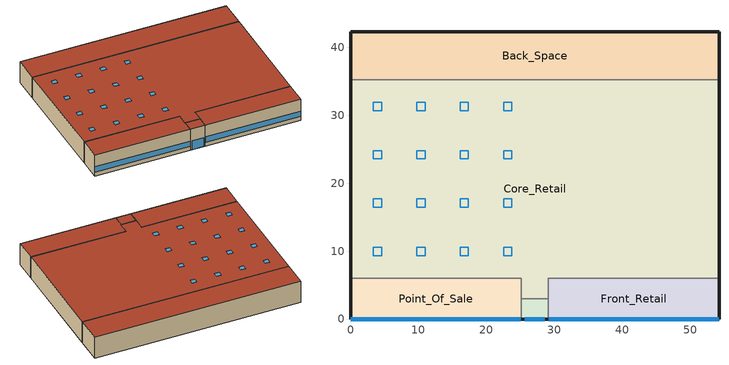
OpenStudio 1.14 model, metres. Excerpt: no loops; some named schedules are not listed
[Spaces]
Core_Retail
 floor ground: 54.27,35.27 54.27,6 29.14,6 29.14,3 25.14,3 25.14,6 0,6 0,35.27 z0
 wall outside: 54.27,6 54.27,35.27 / 0,35.27 0,6 z0:6.1
 wall to Back_Space: 54.27,35.27 0,35.27 z0:6.1
 wall to Front_Entry: 25.14,3 29.14,3 z0:6.1
 wall to Point_Of_Sale: 0,6 25.14,6 25.14,3 z0:6.1
 wall to Front_Retail: 29.14,3 29.14,6 54.27,6 z0:6.1
 roof outside: 29.14,3 29.14,6 54.27,6 54.27,35.27 0,35.27 0,6 25.14,6 25.14,3 z6.1
 skylight: 23.78,16.46 23.78,17.68 22.56,17.68 22.56,16.46 z6.1; 4.57,30.7 4.57,31.92 3.35,31.92 3.35,30.7 z6.1; 4.57,9.35 4.57,10.57 3.35,10.57 3.35,9.35 z6.1; 4.57,16.46 4.57,17.68 3.35,17.68 3.35,16.46 z6.1; 17.37,16.46 17.37,17.68 16.15,17.68 16.15,16.46 z6.1; 17.37,30.7 17.37,31.92 16.15,31.92 16.15,30.7 z6.1; 17.37,23.58 17.37,24.8 16.15,24.8 16.15,23.58 z6.1; 4.57,23.58 4.57,24.8 3.35,24.8 3.35,23.58 z6.1; 17.37,9.35 17.37,10.57 16.15,10.57 16.15,9.35 z6.1; 10.97,23.58 10.97,24.8 9.75,24.8 9.75,23.58 z6.1; 10.97,9.35 10.97,10.57 9.75,10.57 9.75,9.35 z6.1; 23.78,23.58 23.78,24.8 22.56,24.8 22.56,23.58 z6.1; 23.78,30.7 23.78,31.92 22.56,31.92 22.56,30.7 z6.1; 10.97,16.46 10.97,17.68 9.75,17.68 9.75,16.46 z6.1; 23.78,9.35 23.78,10.57 22.56,10.57 22.56,9.35 z6.1; 10.97,30.7 10.97,31.92 9.75,31.92 9.75,30.7 z6.1
Back_Space
 floor ground: 54.27,42.27 54.27,35.27 0,35.27 0,42.27 z0
 wall outside: 54.27,35.27 54.27,42.27 0,42.27 0,35.27 z0:6.1
 roof outside: 54.27,35.27 54.27,42.27 0,42.27 0,35.27 z6.1
Front_Retail
 floor ground: 54.27,6 54.27,0 29.14,0 29.14,6 z0
 wall outside: 29.14,0 54.27,0 54.27,6 z0:6.1
 wall to Front_Entry: 29.14,3 29.14,0 z0:6.1
 window: 29.19,0 54.22,0 z1.14:2.66
 roof outside: 54.27,0 54.27,6 29.14,6 29.14,0 z6.1
Point_Of_Sale
 floor ground: 25.14,6 25.14,0 0,0 0,6 z0
 wall outside: 0,6 0,0 25.14,0 z0:6.1
 wall to Front_Entry: 25.14,0 25.14,3 z0:6.1
 window: 0.05,0 25.09,0 z1.14:2.66
 roof outside: 25.14,0 25.14,6 0,6 0,0 z6.1
Front_Entry
 floor ground: 29.14,3 29.14,0 25.14,0 25.14,3 z0
 wall outside: 25.14,0 29.14,0 z0:6.1
 window: 25.64,0 28.64,0 z0.05:2.66
 roof outside: 29.14,0 29.14,3 25.14,3 25.14,0 z6.1
[Site]
Houston Bush Intercontinental_TX_USA: Latitude {deg}=30; Longitude {deg}=-95.37; Time Zone {hr}=-6; Elevation {m}=29; Terrain=City
[Building]
90.1-2013-RetailStandalone-ASHRAE 169-2A created: 2018-06-08 08:15:57 -0700: North Axis {deg}=0; Default Construction Set=90.1-2013 - Retail - ASHRAE 169-2A; Standards Building Type=RetailStandalone
[Site:GroundTemperature:BuildingSurface]
20.79, 20.75, 20.81, 20.87, 20.95, 23.19, 23.52, 23.59, 23.61, 21.33, 21.02, 20.86
[Site:WaterMainsTemperature]
Calculation Method=Correlation; Annual Average Outdoor Air Temperature {C}=20.3167; Maximum Difference In Monthly Average Outdoor Air Temperatures {deltaC}=17.8
[SizingPeriod:DesignDay] Barometric Pressure {Pa}=100977; Sky Clearness=0; Rain Indicator=0; Snow Indicator=0; Day of Month=21; Daylight Saving Time Indicator=0; Humidity Indicating Type=Wetbulb; Dry-Bulb Temperature Range Modifier Type=DefaultMultipliers
Name | Maximum Dry-Bulb Temperature {C} | Daily Dry-Bulb Temperature Range {deltaC} | Humidity Indicating Conditions at Maximum Dry-Bulb | Wind Speed {m/s} | Wind Direction {deg} | Month | Day Type | Solar Model Indicator | ASHRAE Taub | ASHRAE Taud
Houston Bush Intercontinental Ann Clg .4% Condns DB=>MWB | 36 | 10.1 | 24.8 | 3.5 | 170 | 7 | SummerDesignDay | ASHRAETau | 0.499 | 1.97
Houston Bush Intercontinental Ann Htg 99.6% Condns DB | -1.6 | 0 | -1.6 | 2.8 | 0 | 1 | WinterDesignDay | ASHRAEClearSky
[ClimateZones]
Climate Zone Value 1=2A
[Material:NoMass] Thermal Absorptance=0.9; Solar Absorptance=0.7
Name | Roughness | Thermal Resistance {m2-K/W} | Visible Absorptance
CP02 CARPET PAD | VeryRough | 0.21648 | 0.8
Typical Insulation R-6.78 | Smooth | 1.19347 | 0.7
Typical Carpet Pad | Smooth | 0.21648 | 0.8
Typical Insulation R-4.23 | Smooth | 0.745657 | 0.7
Typical Insulation R-24.52 | Smooth | 4.31889 | 0.7
Typical Insulation R-0.58 | Smooth | 0.101875 | 0.7
Typical Insulation R-1.15 | Smooth | 0.202527 | 0.7
[Material]
Name | Roughness | Thickness {m} | Conductivity {W/m-K} | Density {kg/m3} | Specific Heat {J/kg-K} | Thermal Absorptance | Solar Absorptance | Visible Absorptance
100mm Normalweight concrete floor | MediumSmooth | 0.1016 | 2.31 | 2322 | 832
G01 13mm gypsum board | Smooth | 0.0127 | 0.16 | 800 | 1090 | 0.9 | 0.7 | 0.5
4 in. Normalweight Concrete Floor | MediumRough | 0.1016 | 2.31 | 2322 | 832 | 0.9 | 0.7 | 0.7
1IN Stucco | Smooth | 0.0253 | 0.6918 | 1858 | 837 | 0.9 | 0.7 | 0.92
8IN CONCRETE HW RefBldg | Rough | 0.2032 | 1.311 | 2240 | 836.8 | 0.9 | 0.7 | 0.7
1/2IN Gypsum | Smooth | 0.0127 | 0.16 | 784.9 | 830 | 0.9 | 0.4 | 0.4
Roof Membrane - Highly Reflective | VeryRough | 0.0095 | 0.16 | 1121.29 | 1460 | 0.75 | 0.45 | 0.7
Metal Roof Surface; F08 Metal surface | Smooth | 0.0008 | 45.28 | 7824 | 500 | 0.9 | 0.7 | 0.7
8 in. Normalweight Concrete Floor | MediumRough | 0.2032 | 2.31 | 2322 | 832 | 0.9 | 0.7 | 0.7
8 in. Concrete Block Basement Wall | MediumRough | 0.2032 | 1.326 | 1842 | 912 | 0.9 | 0.7 | 0.7
G05 25mm wood | MediumSmooth | 0.0254 | 0.15 | 608 | 1630 | 0.9 | 0.5 | 0.5
Std Wood 6inch | MediumSmooth | 0.15 | 0.12 | 540 | 1210 | 0.9 | 0.7 | 0.7
[Construction]
Typical Insulated Exterior Mass Floor R-9.35: Typical Insulation R-6.78, 4 in. Normalweight Concrete Floor, Typical Carpet Pad
Typical Insulated Exterior Mass Wall R-6.62: 1IN Stucco, 8IN CONCRETE HW RefBldg, Typical Insulation R-4.23, 1/2IN Gypsum
Typical IEAD Roof - Highly Reflective R-25.64: Roof Membrane - Highly Reflective, Typical Insulation R-24.52, Metal Roof Surface
Typical Interior Floor: 100mm Normalweight concrete floor, CP02 CARPET PAD
Typical Interior Wall: G01 13mm gypsum board, G01 13mm gypsum board
Typical Interior Ceiling: CP02 CARPET PAD, 100mm Normalweight concrete floor
Typical Insulated Carpeted 8in Slab Floor: 8 in. Normalweight Concrete Floor, Typical Carpet Pad
Typical Insulated Basement Mass Wall: 8 in. Concrete Block Basement Wall
U 0.60 SHGC 0.25 Dbl 2.5mm air: Glass_2175_LayerAvg, Gap_1_W_0_0025, Glass_2022F_LayerAvg
Typical Insulated Metal Door R-1.43: F08 Metal surface, Typical Insulation R-0.58
Typical Overhead Door R-2.0: Typical Insulation R-1.15
Window_U_0.65_SHGC_0.35_Skylight_Frame_Width_2.339_in: Glass_2052_LayerAvg, Gap_1_W_0_0024, Glass_2027F_LayerAvg
Typical Interior Window: Clear 3mm
Typical Interior Door; Typical Interior Partition: G05 25mm wood
InteriorFurnishings: Std Wood 6inch
[DefaultConstructionSet]
90.1-2013 - Retail - ASHRAE 169-2A: Default Exterior Surface Constructions=Default Surface Constructions 1; Default Interior Surface Constructions=Default Surface Constructions 2; Default Ground Contact Surface Constructions=Default Surface Constructions 3; Default Exterior SubSurface Constructions=Default Sub Surface Constructions 1; Default Interior SubSurface Constructions=Default Sub Surface Constructions 2; Interior Partition Construction=Typical Interior Partition
[DefaultSurfaceConstructions]
Name | Floor Construction | Wall Construction | Roof Ceiling Construction
Default Surface Constructions 1 | Typical Insulated Exterior Mass Floor R-9.35 | Typical Insulated Exterior Mass Wall R-6.62 | Typical IEAD Roof - Highly Reflective R-25.64
Default Surface Constructions 2 | Typical Interior Floor | Typical Interior Wall | Typical Interior Ceiling
Default Surface Constructions 3 | Typical Insulated Carpeted 8in Slab Floor | Typical Insulated Basement Mass Wall
[DefaultSubSurfaceConstructions]
Name | Fixed Window Construction | Operable Window Construction | Door Construction | Overhead Door Construction | Skylight Construction | Tubular Daylight Dome Construction | Tubular Daylight Diffuser Construction
Default Sub Surface Constructions 1 | U 0.60 SHGC 0.25 Dbl 2.5mm air | U 0.60 SHGC 0.25 Dbl 2.5mm air | Typical Insulated Metal Door R-1.43 | Typical Overhead Door R-2.0 | Window_U_0.65_SHGC_0.35_Skylight_Frame_Width_2.339_in | Typical Interior Window | Typical Interior Window
Default Sub Surface Constructions 2 | Typical Interior Window | Typical Interior Window | Typical Interior Door
[WindowMaterial:Glazing] Optical Data Type=SpectralAverage; Infrared Transmittance at Normal Incidence=0; Back Side Infrared Hemispherical Emissivity=0.84; Dirt Correction Factor for Solar and Visible Transmittance=1; Solar Diffusing=No
Name | Thickness {m} | Solar Transmittance at Normal Incidence | Front Side Solar Reflectance at Normal Incidence | Back Side Solar Reflectance at Normal Incidence | Visible Transmittance at Normal Incidence | Front Side Visible Reflectance at Normal Incidence | Back Side Visible Reflectance at Normal Incidence | Front Side Infrared Hemispherical Emissivity | Conductivity {W/m-K}
Glass_2175_LayerAvg | 0.0086 | 0.167758 | 0.217606 | 0.437978 | 0.416044 | 0.078729 | 0.10654 | 0.84 | 1
Glass_2022F_LayerAvg | 0.0039 | 0.355897 | 0.394095 | 0.265645 | 0.677694 | 0.042734 | 0.05547 | 0.046 | 1
Glass_2052_LayerAvg | 0.00837 | 0.507767 | 0.054228 | 0.0544931 | 0.586833 | 0.05805 | 0.058397 | 0.84 | 1
Glass_2027F_LayerAvg | 0.004 | 0.369744 | 0.470069 | 0.340935 | 0.765222 | 0.0546 | 0.073741 | 0.03675 | 1
Clear 3mm | 0.003 | 0.837 | 0.075 | 0.075 | 0.898 | 0.081 | 0.081 | 0.84 | 0.9
[WindowMaterial:Gas] Gas Type=Air
Name | Thickness {m}
Gap_1_W_0_0025 | 0.0025
Gap_1_W_0_0024 | 0.0024
[Space] Building Story=Building Story 1; Part of Total Floor Area=Yes
Name | Space Type | Thermal Zone
Core_Retail | Retail Core_Retail | Core_Retail ZN
Back_Space | Retail Back_Space | Back_Space ZN
Front_Retail | Retail Front_Retail | Front_Retail ZN
Point_Of_Sale | Retail Point_of_Sale | Point_Of_Sale ZN
Front_Entry | Retail Entry | Front_Entry ZN
[SpaceType] Standards Building Type=Retail
Name | Default Schedule Set | Design Specification Outdoor Air Object | Standards Space Type
Retail Back_Space | Retail Back_Space Schedule Set | Retail Back_Space Ventilation | Back_Space
Retail Entry | Retail Entry Schedule Set | Retail Entry Ventilation | Entry
Retail Point_of_Sale | Retail Point_of_Sale Schedule Set | Retail Point_of_Sale Ventilation | Point_of_Sale
Retail Core_Retail | Retail Core_Retail Schedule Set | Retail Core_Retail Ventilation | Core_Retail
Retail Front_Retail | Retail Front_Retail Schedule Set | Retail Front_Retail Ventilation | Front_Retail
[People:Definition] Number of People Calculation Method=People/Area; People per Space Floor Area {person/m2}=0.161459; Fraction Radiant=0.3
Retail Back_Space People Definition; Retail Core_Retail People Definition; Retail Entry People Definition; Retail Front_Retail People Definition; Retail Point_of_Sale People Definition
[People] Work Efficiency Schedule=Work Efficiency Schedule; Clothing Insulation Schedule=Clothing Schedule; Air Velocity Schedule=Air Velocity Schedule
Name | People Definition | Space or SpaceType
Retail Back_Space People | Retail Back_Space People Definition | Retail Back_Space
Retail Core_Retail People | Retail Core_Retail People Definition | Retail Core_Retail
Retail Entry People | Retail Entry People Definition | Retail Entry
Retail Front_Retail People | Retail Front_Retail People Definition | Retail Front_Retail
Retail Point_of_Sale People | Retail Point_of_Sale People Definition | Retail Point_of_Sale
[Lights:Definition] Design Level Calculation Method=Watts/Area; Fraction Radiant=0.7; Fraction Visible=0.2
Name | Watts per Space Floor Area {W/m2}
Retail Back_Space Lights Definition | 7.56703
Retail Core_Retail Lights Definition; Retail Front_Retail Lights Definition; Retail Point_of_Sale Lights Definition | 15.5
Retail Entry Lights Definition | 9.68752
[Lights] Fraction Replaceable=1
Name | Lights Definition | Space or SpaceType
Retail Back_Space Lights | Retail Back_Space Lights Definition | Retail Back_Space
Retail Core_Retail Lights | Retail Core_Retail Lights Definition | Retail Core_Retail
Retail Entry Lights | Retail Entry Lights Definition | Retail Entry
Retail Front_Retail Lights | Retail Front_Retail Lights Definition | Retail Front_Retail
Retail Point_of_Sale Lights | Retail Point_of_Sale Lights Definition | Retail Point_of_Sale
[ElectricEquipment:Definition] Design Level Calculation Method=Watts/Area; Fraction Radiant=0.5
Name | Watts per Space Floor Area {W/m2}
Retail Back_Space Elec Equip Definition | 8.07293
Retail Core_Retail Elec Equip Definition; Retail Front_Retail Elec Equip Definition | 3.22917
Retail Point_of_Sale Elec Equip Definition | 21.5278
[ElectricEquipment]
Name | Electric Equipment Definition | Space or SpaceType
Retail Back_Space Elec Equip | Retail Back_Space Elec Equip Definition | Retail Back_Space
Retail Core_Retail Elec Equip | Retail Core_Retail Elec Equip Definition | Retail Core_Retail
Retail Front_Retail Elec Equip | Retail Front_Retail Elec Equip Definition | Retail Front_Retail
Retail Point_of_Sale Elec Equip | Retail Point_of_Sale Elec Equip Definition | Retail Point_of_Sale
[DesignSpecification:OutdoorAir] Outdoor Air Method=Sum
Name | Outdoor Air Flow per Person {m3/s-person} | Outdoor Air Flow per Floor Area {m3/s-m2} | Outdoor Air Flow Rate {m3/s} | Outdoor Air Flow Air Changes per Hour {1/hr}
Retail Back_Space Ventilation | 0 | 0.0006096 | 0 | 0
Retail Core_Retail Ventilation; Retail Front_Retail Ventilation; Retail Point_of_Sale Ventilation | 0 | 0.0011811 | 0 | 0
Retail Entry Ventilation | 0.00353961 | 0.0006096
[DefaultScheduleSet] Number of People Schedule=RetailStandalone BLDG_OCC_SCH_2010; People Activity Level Schedule=RetailStandalone ACTIVITY_SCH; Electric Equipment Schedule=RetailStandalone BLDG_EQUIP_SCH_2013; Infiltration Schedule=RetailStandalone INFIL_SCH_PNNL
Name | Lighting Schedule
Retail Back_Space Schedule Set | RetailStandalone BLDG_LIGHT_BACK_SCH_2013
Retail Core_Retail Schedule Set; Retail Point_of_Sale Schedule Set | RetailStandalone BLDG_LIGHT_SCH_2013
Retail Entry Schedule Set | RetailStandalone BLDG_LIGHT_ENTRY_SCH_2013
Retail Front_Retail Schedule Set | RetailStandalone BLDG_LIGHT_FRONT_SCH_2013
[ThermostatSetpoint:DualSetpoint]
Name | Heating Setpoint Temperature Schedule | Cooling Setpoint Temperature Schedule
Retail Core_Retail Thermostat 1 | RetailStandalone HTGSETP_SCH_YES_OPTIMUM | RetailStandalone CLGSETP_SCH_YES_OPTIMUM
Retail Back_Space Thermostat 1; Retail Point_of_Sale Thermostat 1; Retail Front_Retail Thermostat 1 | RetailStandalone HTGSETP_SCH_NO_OPTIMUM | RetailStandalone CLGSETP_SCH_NO_SETBACK
Retail Entry Thermostat 1 | RetailStandalone HTGSETP_SCH_FrontEntry_STD2013 | RetailStandalone FRONT_ENTRY_COOLING
[SpaceInfiltration:DesignFlowRate] Temperature Term Coefficient=0; Velocity Squared Term Coefficient=0
Name | Space or SpaceType | Schedule | Design Flow Rate Calculation Method | Flow per Exterior Surface Area {m3/s-m2} | Constant Term Coefficient | Velocity Term Coefficient | Design Flow Rate {m3/s}
Back_Space Infiltration | Back_Space | RetailStandalone INFIL_SCH_PNNL | Flow/ExteriorArea | 0.000297767 | 0 | 0.224
Core_Retail Infiltration | Core_Retail | RetailStandalone INFIL_SCH_PNNL | Flow/ExteriorArea | 0.000103844 | 0 | 0.224
Front_Entry Infiltration | Front_Entry | RetailStandalone INFIL_SCH_PNNL | Flow/ExteriorArea | 0.000381719 | 0 | 0.224
Front_Retail Infiltration | Front_Retail | RetailStandalone INFIL_SCH_PNNL | Flow/ExteriorArea | 0.000317386 | 0 | 0.224
Point_Of_Sale Infiltration | Point_Of_Sale | RetailStandalone INFIL_SCH_PNNL | Flow/ExteriorArea | 0.000317386 | 0 | 0.224
Entry door Infiltration | Front_Entry | RetailStandalone INFIL_Door_Opening_SCH | Flow/Space |  | 1 | 0 | 1.41867
[InternalMass:Definition]
Internal Mass Definition 1: Construction=InteriorFurnishings; Design Level Calculation Method=SurfaceArea/Area; Surface Area per Space Floor Area=2
[InternalMass] Internal Mass Definition=Internal Mass Definition 1
Name | Space or SpaceType
Back_Space Mass | Back_Space
Core_Retail Mass | Core_Retail
Point_Of_Sale Mass | Point_Of_Sale
Front_Retail Mass | Front_Retail
Front_Entry Mass | Front_Entry
[ThermalZone] Use Ideal Air Loads=No
Core_Retail ZN: Primary Daylighting Control=Core_Retail Daylt Sensor 1; Fraction of Zone Controlled by Primary Daylighting Control=0.25; Secondary Daylighting Control=Core_Retail Daylt Sensor 2; Fraction of Zone Controlled by Secondary Daylighting Control=0.25; Thermostat=Retail Core_Retail Thermostat 1
Back_Space ZN: Thermostat=Retail Back_Space Thermostat 1
Front_Entry ZN: Thermostat=Retail Entry Thermostat 1
Point_Of_Sale ZN: Thermostat=Retail Point_of_Sale Thermostat 1
Front_Retail ZN: Thermostat=Retail Front_Retail Thermostat 1
[Sizing:Zone]
Front_Entry ZN: Zone Cooling Design Supply Air Temperature Input Method=SupplyAirTemperature; Zone Cooling Design Supply Air Temperature {C}=12.8; Zone Cooling Design Supply Air Temperature Difference {deltaC}=11.11; Zone Heating Design Supply Air Temperature Input Method=SupplyAirTemperature; Zone Heating Design Supply Air Temperature {C}=50; Zone Heating Design Supply Air Temperature Difference {deltaC}=11.11; Zone Cooling Design Supply Air Humidity Ratio {kg-H2O/kg-air}=0.008; Zone Heating Design Supply Air Humidity Ratio {kg-H2O/kg-air}=0.008; Cooling Design Air Flow Method=DesignDay; Heating Design Air Flow Method=DesignDay; Account for Dedicated Outdoor Air System=No; Dedicated Outdoor Air System Control Strategy=NeutralSupplyAir; Dedicated Outdoor Air Low Setpoint Temperature for Design {C}=autosize; Dedicated Outdoor Air High Setpoint Temperature for Design {C}=autosize
[Zone equipment]
Front_Entry ZN: Front_Entry ZN UnitHeater
[Fan:ConstantVolume]
Front_Entry ZN UnitHeater Fan: Availability Schedule=VestibuleHeaterAvailSch; Fan Efficiency=0.56225; Pressure Rise {Pa}=622.722; Maximum Flow Rate {m3/s}=AutoSize; Motor Efficiency=0.865
[Coil:Heating:Gas]
Front_Entry ZN UnitHeater Gas Htg Coil: Availability Schedule=VestibuleHeaterAvailSch; Gas Burner Efficiency=0.8; Nominal Capacity {W}=AutoSize; Parasitic Electric Load {W}=0; Parasitic Gas Load {W}=0
[ZoneHVAC:UnitHeater]
Front_Entry ZN UnitHeater: Availability Schedule=RetailStandalone FrontEntry_FanSched; Supply Air Fan=Front_Entry ZN UnitHeater Fan; Maximum Supply Air Flow Rate {m3/s}=autosize; Fan Control Type=OnOff; Heating Coil=Front_Entry ZN UnitHeater Gas Htg Coil; Minimum Hot Water Flow Rate {m3/s}=0; Heating Convergence Tolerance=0.001
[Exterior:Lights:Definition]
Name | Design Level {W}
Occ Sensing Exterior Lights Def | 4365.06
NonDimming Exterior Lights Def | 379.58
[Exterior:Lights] Control Option=AstronomicalClock
Name | Exterior Lights Definition | Schedule
Occ Sensing Exterior Lights Def | Occ Sensing Exterior Lights Def | RetailStandalone Exterior_lighting_schedule_b
NonDimming Exterior Lights Def | NonDimming Exterior Lights Def | RetailStandalone Exterior_lighting_schedule_a
[BuildingStory]
Building Story 1: Nominal Z Coordinate {m}=0
[EnergyManagementSystem:Sensor]
Name | Output Variable or Output Meter Index Key | Output Variable or Output Meter
OATF; OATF_1; OAT; OATF_2; OATF_3; OATVestibule | Environment | Site Outdoor Air Drybulb Temperature
OAWBC; OAWBC_1; OAWBC_2; OAWBC_3 | Environment | Site Outdoor Air Wetbulb Temperature
BackSpaceZNPSZACOASch; CoreRetailZNPSZACOASch; FrontRetailZNPSZACOASch; PointOfSaleZNPSZACOASch | RetailStandalone MinOA_MotorizedDamper_Sched | Schedule Value
BackSpaceZNPSZACOAFlowMass | Node 11 | System Node Mass Flow Rate
Back_Space_ZNTemp | Node 2 | System Node Temperature
BackSpaceZNPSZACSpeedRatio; CoreRetailZNPSZACSpeedRatio; FrontRetailZNPSZACSpeedRatio; PointOfSaleZNPSZACSpeedRatio |  | Coil System Compressor Speed Ratio
CoreRetailZNPSZACOAFlowMass | Node 22 | System Node Mass Flow Rate
Core_Retail_ZNTemp | Node 1 | System Node Temperature
FrontRetailZNPSZACOAFlowMass | Node 44 | System Node Mass Flow Rate
Front_Retail_ZNTemp | Node 5 | System Node Temperature
PointOfSaleZNPSZACOAFlowMass | Node 33 | System Node Mass Flow Rate
Point_Of_Sale_ZNTemp | Node 4 | System Node Temperature
[EnergyManagementSystem:Program]
BackSpaceZNPSZACSetNumberofStages: SET BackSpaceZNPSZACNumberofStages = 2
BackSpaceZNPSZACEconomizerCTRLProg: SET BackSpaceZNPSZACTimestepEconEff = 0.7; SET MaxE = 0.7; SET BackSpaceZNPSZACDATRqd = (BackSpaceZNPSZACDATRqd*1.8)+32; SET OATF = (OATF*1.8)+32; SET OAwbF = (OAWBC*1.8)+32; IF BackSpaceZNPSZACOAFlowMass > (BackSpaceZNPSZACOADesignMass*BackSpaceZNPSZACOASch); SET EconoActive = 1; ELSE; SET EconoActive = 0; ENDIF; SET dTNeeded = 75-BackSpaceZNPSZACDATRqd; SET CoolDesdT = ((98*0.15)+(75*(1-0.15)))-55; SET CoolLoad = dTNeeded/ CoolDesdT; IF CoolLoad > 1; SET CoolLoad = 1; ELSEIF CoolLoad < 0; SET CoolLoad = 0; ENDIF; IF EconoActive == 1; SET Stage = BackSpaceZNPSZACNumberofStages; IF Stage == 2; IF CoolLoad < 0.6; SET BackSpaceZNPSZACTimestepEconEff = MaxE; ELSE; SET ECOEff = 0-2.18919863612305; SET ECOEff = ECOEff+(0-0.674461284910428*CoolLoad); SET ECOEff = ECOEff+(0.000459106275872404*(OATF^2)); SET ECOEff = ECOEff+(0-0.00000484778537945252*(OATF^3)); SET ECOEff = ECOEff+(0.182915713033586*OAwbF); SET ECOEff = ECOEff+(0-0.00382838660261133*(OAwbF^2)); SET ECOEff = ECOEff+(0.0000255567460240583*(OAwbF^3)); SET BackSpaceZNPSZACTimestepEconEff = ECOEff; ENDIF; ELSE; SET ECOEff = 2.36337942464462; SET ECOEff = ECOEff+(0-0.409939515512619*CoolLoad); SET ECOEff = ECOEff+(0-0.0565205596792225*OAwbF); SET ECOEff = ECOEff+(0-0.0000632612294169389*(OATF^2)); SET BackSpaceZNPSZACTimestepEconEff = ECOEff+(0.000571724868775081*(OAwbF^2)); ENDIF; IF BackSpaceZNPSZACTimestepEconEff > MaxE; SET BackSpaceZNPSZACTimestepEconEff = MaxE; ELSEIF BackSpaceZNPSZACTimestepEconEff < (BackSpaceZNPSZACOADesignMass*BackSpaceZNPSZACOASch); SET BackSpaceZNPSZACTimestepEconEff = (BackSpaceZNPSZACOADesignMass*BackSpaceZNPSZACOASch); ENDIF; ENDIF
BackSpaceZNPSZACSetFanPar: IF BackSpaceZNPSZACNumberofStages == 1; Return; ENDIF; SET BackSpaceZNPSZACFanPwrExp = 2.2; SET OAFrac = BackSpaceZNPSZACOAFlowMass/BackSpaceZNPSZACDesignFlowMass; IF  OAFrac < 0.66; SET BackSpaceZNPSZACVenSpeed = 0.66; SET BackSpaceZNPSZACStg1Spd = 0.66; ELSE; SET BackSpaceZNPSZACVenSpeed = OAFrac; SET BackSpaceZNPSZACStg1Spd = OAFrac; ENDIF; SET BackSpaceZNPSZACStg2Spd = 1.0; SET BackSpaceZNPSZACHeatSpeed = 1.0
BackSpaceZNPSZACFanControl: IF BackSpaceZNPSZACNumberofStages == 1; Return; ENDIF; IF BackSpaceZNPSZACHeatingRTF > 0; SET Heating = BackSpaceZNPSZACHeatingRTF; SET Ven = 1-BackSpaceZNPSZACHeatingRTF; SET Eco = 0; SET Stage1 = 0; SET Stage2 = 0; ELSE; SET Heating = 0; SET EcoSpeed = BackSpaceZNPSZACVenSpeed; IF BackSpaceZNPSZACSpeedRatio == 0; IF BackSpaceZNPSZACRTF > 0; SET Stage1 = BackSpaceZNPSZACRTF; SET Stage2 = 0; SET Ven = 1-BackSpaceZNPSZACRTF; SET Eco = 0; IF BackSpaceZNPSZACOAFlowMass > (BackSpaceZNPSZACOADesignMass*BackSpaceZNPSZACOASch); SET BackSpaceZNPSZACStg1Spd = 1.0; ENDIF; ELSE; SET Stage1 = 0; SET Stage2 = 0; IF BackSpaceZNPSZACOAFlowMass > (BackSpaceZNPSZACOADesignMass*BackSpaceZNPSZACOASch); SET Eco = 1.0; SET Ven = 0; SET ExpDAT = BackSpaceZNPSZACDATRqd-(1-BackSpaceZNPSZACVenSpeed)*Back_Space_ZNTemp; SET ExpDAT = ExpDAT/BackSpaceZNPSZACVenSpeed; IF OATF > ExpDAT; SET EcoSpeed = BackSpaceZNPSZACStg2Spd; ENDIF; ELSE; SET Eco = 0; SET Ven = 1.0; ENDIF; ENDIF; ELSE; SET Stage1 = 1-BackSpaceZNPSZACSpeedRatio; SET Stage2 = BackSpaceZNPSZACSpeedRatio; SET Ven = 0; SET Eco = 0; IF BackSpaceZNPSZACOAFlowMass > (BackSpaceZNPSZACOADesignMass*BackSpaceZNPSZACOASch); SET BackSpaceZNPSZACStg1Spd = 1.0; ENDIF; ENDIF; ENDIF; SET FPR = Ven*(BackSpaceZNPSZACVenSpeed ^ BackSpaceZNPSZACFanPwrExp); SET FPR = FPR+Eco*(EcoSpeed^BackSpaceZNPSZACFanPwrExp); SET FPR1 = Stage1*(BackSpaceZNPSZACStg1Spd^BackSpaceZNPSZACFanPwrExp); SET FPR = FPR+FPR1; SET FPR2 = Stage2*(BackSpaceZNPSZACStg2Spd^BackSpaceZNPSZACFanPwrExp); SET FPR = FPR+FPR2; SET FPR3 = Heating*(BackSpaceZNPSZACHeatSpeed^BackSpaceZNPSZACFanPwrExp); SET FanPwrRatio = FPR+ FPR3; SET BackSpaceZNPSZACFanPressure = BackSpaceZNPSZACFanDesignPressure*FanPwrRatio
CoreRetailZNPSZACSetNumberofStages: SET CoreRetailZNPSZACNumberofStages = 2
CoreRetailZNPSZACEconomizerCTRLProg: SET CoreRetailZNPSZACTimestepEconEff = 0.7; SET MaxE = 0.7; SET CoreRetailZNPSZACDATRqd = (CoreRetailZNPSZACDATRqd*1.8)+32; SET OATF = (OATF_1*1.8)+32; SET OAwbF = (OAWBC_1*1.8)+32; IF CoreRetailZNPSZACOAFlowMass > (CoreRetailZNPSZACOADesignMass*CoreRetailZNPSZACOASch); SET EconoActive = 1; ELSE; SET EconoActive = 0; ENDIF; SET dTNeeded = 75-CoreRetailZNPSZACDATRqd; SET CoolDesdT = ((98*0.15)+(75*(1-0.15)))-55; SET CoolLoad = dTNeeded/ CoolDesdT; IF CoolLoad > 1; SET CoolLoad = 1; ELSEIF CoolLoad < 0; SET CoolLoad = 0; ENDIF; IF EconoActive == 1; SET Stage = CoreRetailZNPSZACNumberofStages; IF Stage == 2; IF CoolLoad < 0.6; SET CoreRetailZNPSZACTimestepEconEff = MaxE; ELSE; SET ECOEff = 0-2.18919863612305; SET ECOEff = ECOEff+(0-0.674461284910428*CoolLoad); SET ECOEff = ECOEff+(0.000459106275872404*(OATF^2)); SET ECOEff = ECOEff+(0-0.00000484778537945252*(OATF^3)); SET ECOEff = ECOEff+(0.182915713033586*OAwbF); SET ECOEff = ECOEff+(0-0.00382838660261133*(OAwbF^2)); SET ECOEff = ECOEff+(0.0000255567460240583*(OAwbF^3)); SET CoreRetailZNPSZACTimestepEconEff = ECOEff; ENDIF; ELSE; SET ECOEff = 2.36337942464462; SET ECOEff = ECOEff+(0-0.409939515512619*CoolLoad); SET ECOEff = ECOEff+(0-0.0565205596792225*OAwbF); SET ECOEff = ECOEff+(0-0.0000632612294169389*(OATF^2)); SET CoreRetailZNPSZACTimestepEconEff = ECOEff+(0.000571724868775081*(OAwbF^2)); ENDIF; IF CoreRetailZNPSZACTimestepEconEff > MaxE; SET CoreRetailZNPSZACTimestepEconEff = MaxE; ELSEIF CoreRetailZNPSZACTimestepEconEff < (CoreRetailZNPSZACOADesignMass*CoreRetailZNPSZACOASch); SET CoreRetailZNPSZACTimestepEconEff = (CoreRetailZNPSZACOADesignMass*CoreRetailZNPSZACOASch); ENDIF; ENDIF
CoreRetailZNPSZACSetFanPar: IF CoreRetailZNPSZACNumberofStages == 1; Return; ENDIF; SET CoreRetailZNPSZACFanPwrExp = 2.2; SET OAFrac = CoreRetailZNPSZACOAFlowMass/CoreRetailZNPSZACDesignFlowMass; IF  OAFrac < 0.66; SET CoreRetailZNPSZACVenSpeed = 0.66; SET CoreRetailZNPSZACStg1Spd = 0.66; ELSE; SET CoreRetailZNPSZACVenSpeed = OAFrac; SET CoreRetailZNPSZACStg1Spd = OAFrac; ENDIF; SET CoreRetailZNPSZACStg2Spd = 1.0; SET CoreRetailZNPSZACHeatSpeed = 1.0
CoreRetailZNPSZACFanControl: IF CoreRetailZNPSZACNumberofStages == 1; Return; ENDIF; IF CoreRetailZNPSZACHeatingRTF > 0; SET Heating = CoreRetailZNPSZACHeatingRTF; SET Ven = 1-CoreRetailZNPSZACHeatingRTF; SET Eco = 0; SET Stage1 = 0; SET Stage2 = 0; ELSE; SET Heating = 0; SET EcoSpeed = CoreRetailZNPSZACVenSpeed; IF CoreRetailZNPSZACSpeedRatio == 0; IF CoreRetailZNPSZACRTF > 0; SET Stage1 = CoreRetailZNPSZACRTF; SET Stage2 = 0; SET Ven = 1-CoreRetailZNPSZACRTF; SET Eco = 0; IF CoreRetailZNPSZACOAFlowMass > (CoreRetailZNPSZACOADesignMass*CoreRetailZNPSZACOASch); SET CoreRetailZNPSZACStg1Spd = 1.0; ENDIF; ELSE; SET Stage1 = 0; SET Stage2 = 0; IF CoreRetailZNPSZACOAFlowMass > (CoreRetailZNPSZACOADesignMass*CoreRetailZNPSZACOASch); SET Eco = 1.0; SET Ven = 0; SET ExpDAT = CoreRetailZNPSZACDATRqd-(1-CoreRetailZNPSZACVenSpeed)*Core_Retail_ZNTemp; SET ExpDAT = ExpDAT/CoreRetailZNPSZACVenSpeed; IF OATF_1 > ExpDAT; SET EcoSpeed = CoreRetailZNPSZACStg2Spd; ENDIF; ELSE; SET Eco = 0; SET Ven = 1.0; ENDIF; ENDIF; ELSE; SET Stage1 = 1-CoreRetailZNPSZACSpeedRatio; SET Stage2 = CoreRetailZNPSZACSpeedRatio; SET Ven = 0; SET Eco = 0; IF CoreRetailZNPSZACOAFlowMass > (CoreRetailZNPSZACOADesignMass*CoreRetailZNPSZACOASch); SET CoreRetailZNPSZACStg1Spd = 1.0; ENDIF; ENDIF; ENDIF; SET FPR = Ven*(CoreRetailZNPSZACVenSpeed ^ CoreRetailZNPSZACFanPwrExp); SET FPR = FPR+Eco*(EcoSpeed^CoreRetailZNPSZACFanPwrExp); SET FPR1 = Stage1*(CoreRetailZNPSZACStg1Spd^CoreRetailZNPSZACFanPwrExp); SET FPR = FPR+FPR1; SET FPR2 = Stage2*(CoreRetailZNPSZACStg2Spd^CoreRetailZNPSZACFanPwrExp); SET FPR = FPR+FPR2; SET FPR3 = Heating*(CoreRetailZNPSZACHeatSpeed^CoreRetailZNPSZACFanPwrExp); SET FanPwrRatio = FPR+ FPR3; SET CoreRetailZNPSZACFanPressure = CoreRetailZNPSZACFanDesignPressure*FanPwrRatio
CoreRetailZNPSZACOptimumStartProg0: IF DaylightSavings==0 && DayOfWeek>1 && Hour==5 && OAT<23.9 && OAT>1.7; SET CoreRetailZNPSZACClgSch0 = 29.4; SET CoreRetailZNPSZACHtgSch0 = 15.6; ELSEIF DaylightSavings==0 && DayOfWeek==1 && Hour==7 && OAT<23.9 && OAT>1.7; SET CoreRetailZNPSZACClgSch0 = 29.4; SET CoreRetailZNPSZACHtgSch0 = 15.6; ELSEIF DaylightSavings==1 && DayOfWeek>1 && Hour==4 && OAT<23.9 && OAT>1.7; SET CoreRetailZNPSZACClgSch0 = 29.4; SET CoreRetailZNPSZACHtgSch0 = 15.6; ELSEIF DaylightSavings==1 && DayOfWeek==1 && Hour==6 && OAT<23.9 && OAT>1.7; SET CoreRetailZNPSZACClgSch0 = 29.4; SET CoreRetailZNPSZACHtgSch0 = 15.6; ELSE; SET CoreRetailZNPSZACClgSch0 = NULL; SET CoreRetailZNPSZACHtgSch0 = NULL; ENDIF
FrontRetailZNPSZACSetNumberofStages: SET FrontRetailZNPSZACNumberofStages = 1
FrontRetailZNPSZACEconomizerCTRLProg: SET FrontRetailZNPSZACTimestepEconEff = 0.7; SET MaxE = 0.7; SET FrontRetailZNPSZACDATRqd = (FrontRetailZNPSZACDATRqd*1.8)+32; SET OATF = (OATF_2*1.8)+32; SET OAwbF = (OAWBC_2*1.8)+32; IF FrontRetailZNPSZACOAFlowMass > (FrontRetailZNPSZACOADesignMass*FrontRetailZNPSZACOASch); SET EconoActive = 1; ELSE; SET EconoActive = 0; ENDIF; SET dTNeeded = 75-FrontRetailZNPSZACDATRqd; SET CoolDesdT = ((98*0.15)+(75*(1-0.15)))-55; SET CoolLoad = dTNeeded/ CoolDesdT; IF CoolLoad > 1; SET CoolLoad = 1; ELSEIF CoolLoad < 0; SET CoolLoad = 0; ENDIF; IF EconoActive == 1; SET Stage = FrontRetailZNPSZACNumberofStages; IF Stage == 2; IF CoolLoad < 0.6; SET FrontRetailZNPSZACTimestepEconEff = MaxE; ELSE; SET ECOEff = 0-2.18919863612305; SET ECOEff = ECOEff+(0-0.674461284910428*CoolLoad); SET ECOEff = ECOEff+(0.000459106275872404*(OATF^2)); SET ECOEff = ECOEff+(0-0.00000484778537945252*(OATF^3)); SET ECOEff = ECOEff+(0.182915713033586*OAwbF); SET ECOEff = ECOEff+(0-0.00382838660261133*(OAwbF^2)); SET ECOEff = ECOEff+(0.0000255567460240583*(OAwbF^3)); SET FrontRetailZNPSZACTimestepEconEff = ECOEff; ENDIF; ELSE; SET ECOEff = 2.36337942464462; SET ECOEff = ECOEff+(0-0.409939515512619*CoolLoad); SET ECOEff = ECOEff+(0-0.0565205596792225*OAwbF); SET ECOEff = ECOEff+(0-0.0000632612294169389*(OATF^2)); SET FrontRetailZNPSZACTimestepEconEff = ECOEff+(0.000571724868775081*(OAwbF^2)); ENDIF; IF FrontRetailZNPSZACTimestepEconEff > MaxE; SET FrontRetailZNPSZACTimestepEconEff = MaxE; ELSEIF FrontRetailZNPSZACTimestepEconEff < (FrontRetailZNPSZACOADesignMass*FrontRetailZNPSZACOASch); SET FrontRetailZNPSZACTimestepEconEff = (FrontRetailZNPSZACOADesignMass*FrontRetailZNPSZACOASch); ENDIF; ENDIF
FrontRetailZNPSZACSetFanPar: IF FrontRetailZNPSZACNumberofStages == 1; Return; ENDIF; SET FrontRetailZNPSZACFanPwrExp = 2.2; SET OAFrac = FrontRetailZNPSZACOAFlowMass/FrontRetailZNPSZACDesignFlowMass; IF  OAFrac < 0.66; SET FrontRetailZNPSZACVenSpeed = 0.66; SET FrontRetailZNPSZACStg1Spd = 0.66; ELSE; SET FrontRetailZNPSZACVenSpeed = OAFrac; SET FrontRetailZNPSZACStg1Spd = OAFrac; ENDIF; SET FrontRetailZNPSZACStg2Spd = 1.0; SET FrontRetailZNPSZACHeatSpeed = 1.0
[Daylighting:Control] Space=Core_Retail; Position Y-Coordinate {m}=14.2; Position Z-Coordinate {m}=0; Illuminance Setpoint {lux}=550; Lighting Control Type=Stepped; Minimum Input Power Fraction for Continuous Dimming Control=0.3; Minimum Light Output Fraction for Continuous Dimming Control=0.2; Number of Stepped Control Steps=3; Probability Lighting will be Reset When Needed in Manual Stepped Control=1; Maximum Allowable Discomfort Glare Index=22
Name | Position X-Coordinate {m}
Core_Retail Daylt Sensor 1 | 14.2
Core_Retail Daylt Sensor 2 | 3.4
[Schedule:Ruleset]
Name | Default Day Schedule | Summer Design Day Schedule | Winter Design Day Schedule
Clothing Schedule | Clothing Schedule Default Winter Clothes
Air Velocity Schedule | Air Velocity Schedule Default
Work Efficiency Schedule | Work Efficiency Schedule Default
RetailStandalone BLDG_OCC_SCH_2010 | RetailStandalone BLDG_OCC_SCH_2010 Default | RetailStandalone BLDG_OCC_SCH_2010 Summer Design Day | RetailStandalone BLDG_OCC_SCH_2010 Winter Design Day
RetailStandalone ACTIVITY_SCH | RetailStandalone ACTIVITY_SCH Default | RetailStandalone ACTIVITY_SCH Summer Design Day | RetailStandalone ACTIVITY_SCH Winter Design Day
RetailStandalone BLDG_LIGHT_BACK_SCH_2013 | RetailStandalone BLDG_LIGHT_BACK_SCH_2013 Default | RetailStandalone BLDG_LIGHT_BACK_SCH_2013 Summer Design Day | RetailStandalone BLDG_LIGHT_BACK_SCH_2013 Winter Design Day
RetailStandalone BLDG_EQUIP_SCH_2013 | RetailStandalone BLDG_EQUIP_SCH_2013 Default | RetailStandalone BLDG_EQUIP_SCH_2013 Summer Design Day | RetailStandalone BLDG_EQUIP_SCH_2013 Winter Design Day
RetailStandalone INFIL_SCH_PNNL | RetailStandalone INFIL_SCH_PNNL Default | RetailStandalone INFIL_SCH_PNNL Summer Design Day | RetailStandalone INFIL_SCH_PNNL Winter Design Day
RetailStandalone HTGSETP_SCH_NO_OPTIMUM | RetailStandalone HTGSETP_SCH_NO_OPTIMUM Default | RetailStandalone HTGSETP_SCH_NO_OPTIMUM Summer Design Day | RetailStandalone HTGSETP_SCH_NO_OPTIMUM Winter Design Day
RetailStandalone CLGSETP_SCH_NO_SETBACK | RetailStandalone CLGSETP_SCH_NO_SETBACK Default | RetailStandalone CLGSETP_SCH_NO_SETBACK Summer Design Day | RetailStandalone CLGSETP_SCH_NO_SETBACK Winter Design Day
RetailStandalone BLDG_LIGHT_SCH_2013 | RetailStandalone BLDG_LIGHT_SCH_2013 Default | RetailStandalone BLDG_LIGHT_SCH_2013 Summer Design Day | RetailStandalone BLDG_LIGHT_SCH_2013 Winter Design Day
RetailStandalone HTGSETP_SCH_YES_OPTIMUM | RetailStandalone HTGSETP_SCH_YES_OPTIMUM Default | RetailStandalone HTGSETP_SCH_YES_OPTIMUM Summer Design Day | RetailStandalone HTGSETP_SCH_YES_OPTIMUM Winter Design Day
RetailStandalone CLGSETP_SCH_YES_OPTIMUM | RetailStandalone CLGSETP_SCH_YES_OPTIMUM Default | RetailStandalone CLGSETP_SCH_YES_OPTIMUM Summer Design Day | RetailStandalone CLGSETP_SCH_YES_OPTIMUM Winter Design Day
RetailStandalone BLDG_LIGHT_ENTRY_SCH_2013 | RetailStandalone BLDG_LIGHT_ENTRY_SCH_2013 Default | RetailStandalone BLDG_LIGHT_ENTRY_SCH_2013 Summer Design Day | RetailStandalone BLDG_LIGHT_ENTRY_SCH_2013 Winter Design Day
RetailStandalone HTGSETP_SCH_FrontEntry_STD2013 | RetailStandalone HTGSETP_SCH_FrontEntry_STD2013 Default | RetailStandalone HTGSETP_SCH_FrontEntry_STD2013 Summer Design Day | RetailStandalone HTGSETP_SCH_FrontEntry_STD2013 Winter Design Day
RetailStandalone FRONT_ENTRY_COOLING | RetailStandalone FRONT_ENTRY_COOLING Default | RetailStandalone FRONT_ENTRY_COOLING Summer Design Day | RetailStandalone FRONT_ENTRY_COOLING Winter Design Day
RetailStandalone BLDG_LIGHT_FRONT_SCH_2013 | RetailStandalone BLDG_LIGHT_FRONT_SCH_2013 Default | RetailStandalone BLDG_LIGHT_FRONT_SCH_2013 Summer Design Day | RetailStandalone BLDG_LIGHT_FRONT_SCH_2013 Winter Design Day
RetailStandalone INFIL_Door_Opening_SCH | RetailStandalone INFIL_Door_Opening_SCH Default | RetailStandalone INFIL_Door_Opening_SCH Summer Design Day | RetailStandalone INFIL_Door_Opening_SCH Winter Design Day
RetailStandalone Exterior_lighting_schedule_b | RetailStandalone Exterior_lighting_schedule_b Default | RetailStandalone Exterior_lighting_schedule_b Summer Design Day | RetailStandalone Exterior_lighting_schedule_b Winter Design Day
RetailStandalone Exterior_lighting_schedule_a | RetailStandalone Exterior_lighting_schedule_a Default | RetailStandalone Exterior_lighting_schedule_a Summer Design Day | RetailStandalone Exterior_lighting_schedule_a Winter Design Day
[Schedule:Day]
Clothing Schedule Default Winter Clothes; RetailStandalone BLDG_OCC_SCH_2010 Summer Design Day; RetailStandalone BLDG_LIGHT_BACK_SCH_2013 Summer Design Day; RetailStandalone BLDG_EQUIP_SCH_2013 Summer Design Day; RetailStandalone BLDG_LIGHT_SCH_2013 Summer Design Day; RetailStandalone BLDG_LIGHT_ENTRY_SCH_2013 Summer Design Day; RetailStandalone BLDG_LIGHT_FRONT_SCH_2013 Summer Design Day: 24, 0, 1
Clothing Schedule Summer Clothes: 24, 0, 0.5
Air Velocity Schedule Default: 24, 0, 0.2
Work Efficiency Schedule Default; RetailStandalone BLDG_OCC_SCH_2010 Winter Design Day; RetailStandalone BLDG_LIGHT_BACK_SCH_2013 Winter Design Day; RetailStandalone BLDG_EQUIP_SCH_2013 Winter Design Day; RetailStandalone BLDG_LIGHT_SCH_2013 Winter Design Day; RetailStandalone BLDG_LIGHT_ENTRY_SCH_2013 Winter Design Day; RetailStandalone BLDG_LIGHT_FRONT_SCH_2013 Winter Design Day: 24, 0, 0
RetailStandalone BLDG_OCC_SCH_2010 Default: 9, 0, 0, 10, 0, 0.1, 12, 0, 0.2, 17, 0, 0.4, 18, 0, 0.2, 19, 0, 0.1, 24, 0, 0
RetailStandalone BLDG_OCC_SCH_2010 Sat Day: 7, 0, 0, 8, 0, 0.1, 9, 0, 0.2, 10, 0, 0.5, 11, 0, 0.6, 17, 0, 0.8, 18, 0, 0.6, 21, 0, 0.2, 22, 0, 0.1, 24, 0, 0
RetailStandalone BLDG_OCC_SCH_2010 Wkdy Day: 7, 0, 0, 8, 0, 0.1, 9, 0, 0.2, 11, 0, 0.5, 15, 0, 0.7, 16, 0, 0.8, 17, 0, 0.7, 19, 0, 0.5, 21, 0, 0.3, 24, 0, 0
RetailStandalone ACTIVITY_SCH Default; RetailStandalone ACTIVITY_SCH Winter Design Day; RetailStandalone ACTIVITY_SCH Summer Design Day: 24, 0, 120
RetailStandalone BLDG_LIGHT_BACK_SCH_2013 Default: 9, 0, 0.05, 10, 0, 0.0782046, 12, 0, 0.312819, 17, 0, 0.469228, 18, 0, 0.312819, 19, 0, 0.156409, 24, 0, 0.05
RetailStandalone BLDG_LIGHT_BACK_SCH_2013 Sat Day: 7, 0, 0.05, 8, 0, 0.0782046, 9, 0, 0.234614, 10, 0, 0.469228, 18, 0, 0.703842, 19, 0, 0.391023, 21, 0, 0.234614, 22, 0, 0.0782046, 24, 0, 0.05
RetailStandalone BLDG_LIGHT_BACK_SCH_2013 Wkdy Day: 7, 0, 0.05, 8, 0, 0.156409, 9, 0, 0.312819, 18, 0, 0.703842, 21, 0, 0.391023, 22, 0, 0.2, 24, 0, 0.05
RetailStandalone BLDG_EQUIP_SCH_2013 Default: 9, 0, 0.148029, 10, 0, 0.29916, 12, 0, 0.59832, 17, 0, 0.797761, 18, 0, 0.59832, 19, 0, 0.39888, 24, 0, 0.148029
RetailStandalone BLDG_EQUIP_SCH_2013 Sat Day: 7, 0, 0.148029, 8, 0, 0.29916, 9, 0, 0.4986, 10, 0, 0.797761, 18, 0, 0.897481, 19, 0, 0.698041, 21, 0, 0.4986, 22, 0, 0.29916, 24, 0, 0.148029
RetailStandalone BLDG_EQUIP_SCH_2013 Wkdy Day: 7, 0, 0.197373, 8, 0, 0.39888, 9, 0, 0.59832, 19, 0, 0.897481, 21, 0, 0.698041, 24, 0, 0.197373
RetailStandalone INFIL_SCH_PNNL Default: 8, 0, 1, 19, 0, 0.25, 24, 0, 1
RetailStandalone INFIL_SCH_PNNL Summer Design Day; RetailStandalone INFIL_SCH_PNNL SmrDsn|Wkdy Day: 6, 0, 1, 21, 0, 0.25, 24, 0, 1
RetailStandalone INFIL_SCH_PNNL Winter Design Day; RetailStandalone INFIL_SCH_PNNL WntrDsn|Sat Day: 6, 0, 1, 22, 0, 0.25, 24, 0, 1
RetailStandalone HTGSETP_SCH_NO_OPTIMUM Default: 7, 0, 15.56, 19, 0, 21.11, 24, 0, 15.56
RetailStandalone HTGSETP_SCH_NO_OPTIMUM Sat Day: 5, 0, 15.56, 22, 0, 21.11, 24, 0, 15.56
RetailStandalone HTGSETP_SCH_NO_OPTIMUM Summer Design Day; RetailStandalone HTGSETP_SCH_YES_OPTIMUM Summer Design Day; RetailStandalone HTGSETP_SCH_FrontEntry_STD2013 Summer Design Day: 24, 0, 15.56
RetailStandalone HTGSETP_SCH_NO_OPTIMUM Wkdy Day: 5, 0, 15.56, 21, 0, 21.11, 24, 0, 15.56
RetailStandalone HTGSETP_SCH_NO_OPTIMUM Winter Design Day; RetailStandalone HTGSETP_SCH_YES_OPTIMUM Winter Design Day: 6, 0, 15.56, 7, 0, 18.33, 21, 0, 21.11, 24, 0, 15.56
RetailStandalone CLGSETP_SCH_NO_SETBACK Default; RetailStandalone CLGSETP_SCH_NO_SETBACK Default|Sat|Wkdy Day: 24, 0, 23.89
RetailStandalone CLGSETP_SCH_NO_SETBACK Summer Design Day; RetailStandalone CLGSETP_SCH_YES_OPTIMUM Summer Design Day: 6, 0, 29.44, 7, 0, 26.67, 21, 0, 23.89, 24, 0, 29.44
RetailStandalone CLGSETP_SCH_NO_SETBACK Winter Design Day; RetailStandalone CLGSETP_SCH_YES_OPTIMUM Winter Design Day: 24, 0, 29.44
RetailStandalone BLDG_LIGHT_SCH_2013 Default: 9, 0, 0.05, 10, 0, 0.1, 12, 0, 0.4, 17, 0, 0.6, 18, 0, 0.4, 19, 0, 0.2, 24, 0, 0.05
RetailStandalone BLDG_LIGHT_SCH_2013 Sat Day: 7, 0, 0.05, 8, 0, 0.1, 9, 0, 0.3, 10, 0, 0.6, 18, 0, 0.9, 19, 0, 0.5, 21, 0, 0.3, 22, 0, 0.1, 24, 0, 0.05
RetailStandalone BLDG_LIGHT_SCH_2013 Wkdy Day: 7, 0, 0.05, 8, 0, 0.2, 9, 0, 0.4, 18, 0, 0.9, 21, 0, 0.5, 22, 0, 0.2, 24, 0, 0.05
RetailStandalone HTGSETP_SCH_YES_OPTIMUM Default: 7, 0, 15.56, 8, 0, 17.8, 9, 0, 20, 19, 0, 21.11, 24, 0, 15.56
RetailStandalone HTGSETP_SCH_YES_OPTIMUM Sat Day: 5, 0, 15.56, 6, 0, 17.8, 7, 0, 20, 22, 0, 21.11, 24, 0, 15.56
RetailStandalone HTGSETP_SCH_YES_OPTIMUM Wkdy Day: 5, 0, 15.56, 6, 0, 17.8, 7, 0, 20, 21, 0, 21.11, 24, 0, 15.56
RetailStandalone CLGSETP_SCH_YES_OPTIMUM Default: 7, 0, 29.44, 8, 0, 27.8, 9, 0, 25.6, 19, 0, 23.89, 24, 0, 29.44
RetailStandalone CLGSETP_SCH_YES_OPTIMUM Sat Day: 5, 0, 29.44, 6, 0, 27.8, 7, 0, 25.6, 22, 0, 23.89, 24, 0, 29.44
RetailStandalone CLGSETP_SCH_YES_OPTIMUM Wkdy Day: 5, 0, 29.44, 6, 0, 27.8, 7, 0, 25.6, 21, 0, 23.89, 24, 0, 29.44
RetailStandalone BLDG_LIGHT_ENTRY_SCH_2013 Default: 9, 0, 0.05, 10, 0, 0.082, 12, 0, 0.328, 17, 0, 0.492, 18, 0, 0.328, 19, 0, 0.164, 24, 0, 0.05
RetailStandalone BLDG_LIGHT_ENTRY_SCH_2013 Sat Day: 7, 0, 0.05, 8, 0, 0.082, 9, 0, 0.246, 10, 0, 0.492, 18, 0, 0.738, 19, 0, 0.41, 21, 0, 0.246, 22, 0, 0.082, 24, 0, 0.05
RetailStandalone BLDG_LIGHT_ENTRY_SCH_2013 Wkdy Day: 7, 0, 0.05, 8, 0, 0.164, 9, 0, 0.328, 18, 0, 0.738, 21, 0, 0.41, 22, 0, 0.2, 24, 0, 0.05
RetailStandalone HTGSETP_SCH_FrontEntry_STD2013 Default: 8, 0, 15.56, 19, 0, 16, 24, 0, 15.56
RetailStandalone HTGSETP_SCH_FrontEntry_STD2013 Sat Day: 6, 0, 15.56, 22, 0, 16, 24, 0, 15.56
RetailStandalone HTGSETP_SCH_FrontEntry_STD2013 Winter Design Day; RetailStandalone HTGSETP_SCH_FrontEntry_STD2013 WntrDsn|Wkdy Day: 6, 0, 15.56, 21, 0, 16, 24, 0, 15.56
RetailStandalone FRONT_ENTRY_COOLING Default; RetailStandalone FRONT_ENTRY_COOLING Winter Design Day; RetailStandalone FRONT_ENTRY_COOLING Summer Design Day: 24, 0, 100
RetailStandalone BLDG_LIGHT_FRONT_SCH_2013 Default: 9, 0, 0.05, 10, 0, 0.09682, 12, 0, 0.38728, 17, 0, 0.58092, 18, 0, 0.38728, 19, 0, 0.19364, 24, 0, 0.05
RetailStandalone BLDG_LIGHT_FRONT_SCH_2013 Sat Day: 7, 0, 0.05, 8, 0, 0.09682, 9, 0, 0.29046, 10, 0, 0.58092, 18, 0, 0.87138, 19, 0, 0.4841, 21, 0, 0.29046, 22, 0, 0.09682, 24, 0, 0.05
RetailStandalone BLDG_LIGHT_FRONT_SCH_2013 Wkdy Day: 7, 0, 0.05, 8, 0, 0.19364, 9, 0, 0.38728, 18, 0, 0.87138, 21, 0, 0.4841, 22, 0, 0.2, 24, 0, 0.05
RetailStandalone INFIL_Door_Opening_SCH Default; RetailStandalone INFIL_Door_Opening_SCH Winter Design Day; RetailStandalone INFIL_Door_Opening_SCH Summer Design Day: 8, 0, 0, 12, 0, 0.144, 18, 0, 1, 20, 0, 0.144, 24, 0, 0
RetailStandalone Exterior_lighting_schedule_b Default; RetailStandalone Exterior_lighting_schedule_b Winter Design Day; RetailStandalone Exterior_lighting_schedule_b Summer Design Day: 6, 0, 0.7, 24, 0, 1
RetailStandalone Exterior_lighting_schedule_a Default; RetailStandalone Exterior_lighting_schedule_a Winter Design Day; RetailStandalone Exterior_lighting_schedule_a Summer Design Day: 6, 0, 0, 24, 0, 1
[Schedule:Rule] Date Specification Type=DateRange; Start Day=1
Name | Schedule Ruleset | Rule Order | Day Schedule | Start Month | End Month | End Day | Apply Saturday | Apply Monday | Apply Tuesday | Apply Wednesday | Apply Thursday | Apply Friday
Schedule Rule 1 | Clothing Schedule | 0 | Clothing Schedule Summer Clothes | 5 | 9 | 30
Schedule Rule 2 | RetailStandalone BLDG_OCC_SCH_2010 | 1 | RetailStandalone BLDG_OCC_SCH_2010 Sat Day | 1 | 12 | 31 | Yes
Schedule Rule 3 | RetailStandalone BLDG_OCC_SCH_2010 | 0 | RetailStandalone BLDG_OCC_SCH_2010 Wkdy Day | 1 | 12 | 31 |  | Yes | Yes | Yes | Yes | Yes
Schedule Rule 4 | RetailStandalone BLDG_LIGHT_BACK_SCH_2013 | 1 | RetailStandalone BLDG_LIGHT_BACK_SCH_2013 Sat Day | 1 | 12 | 31 | Yes
Schedule Rule 5 | RetailStandalone BLDG_LIGHT_BACK_SCH_2013 | 0 | RetailStandalone BLDG_LIGHT_BACK_SCH_2013 Wkdy Day | 1 | 12 | 31 |  | Yes | Yes | Yes | Yes | Yes
Schedule Rule 6 | RetailStandalone BLDG_EQUIP_SCH_2013 | 1 | RetailStandalone BLDG_EQUIP_SCH_2013 Sat Day | 1 | 12 | 31 | Yes
Schedule Rule 7 | RetailStandalone BLDG_EQUIP_SCH_2013 | 0 | RetailStandalone BLDG_EQUIP_SCH_2013 Wkdy Day | 1 | 12 | 31 |  | Yes | Yes | Yes | Yes | Yes
Schedule Rule 8 | RetailStandalone INFIL_SCH_PNNL | 1 | RetailStandalone INFIL_SCH_PNNL SmrDsn|Wkdy Day | 1 | 12 | 31 |  | Yes | Yes | Yes | Yes | Yes
Schedule Rule 9 | RetailStandalone INFIL_SCH_PNNL | 0 | RetailStandalone INFIL_SCH_PNNL WntrDsn|Sat Day | 1 | 12 | 31 | Yes
Schedule Rule 10 | RetailStandalone HTGSETP_SCH_NO_OPTIMUM | 1 | RetailStandalone HTGSETP_SCH_NO_OPTIMUM Sat Day | 1 | 12 | 31 | Yes
Schedule Rule 11 | RetailStandalone HTGSETP_SCH_NO_OPTIMUM | 0 | RetailStandalone HTGSETP_SCH_NO_OPTIMUM Wkdy Day | 1 | 12 | 31 |  | Yes | Yes | Yes | Yes | Yes
Schedule Rule 12 | RetailStandalone CLGSETP_SCH_NO_SETBACK | 0 | RetailStandalone CLGSETP_SCH_NO_SETBACK Default|Sat|Wkdy Day | 1 | 12 | 31 | Yes | Yes | Yes | Yes | Yes | Yes
Schedule Rule 13 | RetailStandalone BLDG_LIGHT_SCH_2013 | 1 | RetailStandalone BLDG_LIGHT_SCH_2013 Sat Day | 1 | 12 | 31 | Yes
Schedule Rule 14 | RetailStandalone BLDG_LIGHT_SCH_2013 | 0 | RetailStandalone BLDG_LIGHT_SCH_2013 Wkdy Day | 1 | 12 | 31 |  | Yes | Yes | Yes | Yes | Yes
Schedule Rule 15 | RetailStandalone HTGSETP_SCH_YES_OPTIMUM | 1 | RetailStandalone HTGSETP_SCH_YES_OPTIMUM Sat Day | 1 | 12 | 31 | Yes
Schedule Rule 16 | RetailStandalone HTGSETP_SCH_YES_OPTIMUM | 0 | RetailStandalone HTGSETP_SCH_YES_OPTIMUM Wkdy Day | 1 | 12 | 31 |  | Yes | Yes | Yes | Yes | Yes
Schedule Rule 17 | RetailStandalone CLGSETP_SCH_YES_OPTIMUM | 1 | RetailStandalone CLGSETP_SCH_YES_OPTIMUM Sat Day | 1 | 12 | 31 | Yes
Schedule Rule 18 | RetailStandalone CLGSETP_SCH_YES_OPTIMUM | 0 | RetailStandalone CLGSETP_SCH_YES_OPTIMUM Wkdy Day | 1 | 12 | 31 |  | Yes | Yes | Yes | Yes | Yes
Schedule Rule 19 | RetailStandalone BLDG_LIGHT_ENTRY_SCH_2013 | 1 | RetailStandalone BLDG_LIGHT_ENTRY_SCH_2013 Sat Day | 1 | 12 | 31 | Yes
Schedule Rule 20 | RetailStandalone BLDG_LIGHT_ENTRY_SCH_2013 | 0 | RetailStandalone BLDG_LIGHT_ENTRY_SCH_2013 Wkdy Day | 1 | 12 | 31 |  | Yes | Yes | Yes | Yes | Yes
Schedule Rule 21 | RetailStandalone HTGSETP_SCH_FrontEntry_STD2013 | 1 | RetailStandalone HTGSETP_SCH_FrontEntry_STD2013 Sat Day | 1 | 12 | 31 | Yes
Schedule Rule 22 | RetailStandalone HTGSETP_SCH_FrontEntry_STD2013 | 0 | RetailStandalone HTGSETP_SCH_FrontEntry_STD2013 WntrDsn|Wkdy Day | 1 | 12 | 31 |  | Yes | Yes | Yes | Yes | Yes
Schedule Rule 23 | RetailStandalone BLDG_LIGHT_FRONT_SCH_2013 | 1 | RetailStandalone BLDG_LIGHT_FRONT_SCH_2013 Sat Day | 1 | 12 | 31 | Yes
Schedule Rule 24 | RetailStandalone BLDG_LIGHT_FRONT_SCH_2013 | 0 | RetailStandalone BLDG_LIGHT_FRONT_SCH_2013 Wkdy Day | 1 | 12 | 31 |  | Yes | Yes | Yes | Yes | Yes
